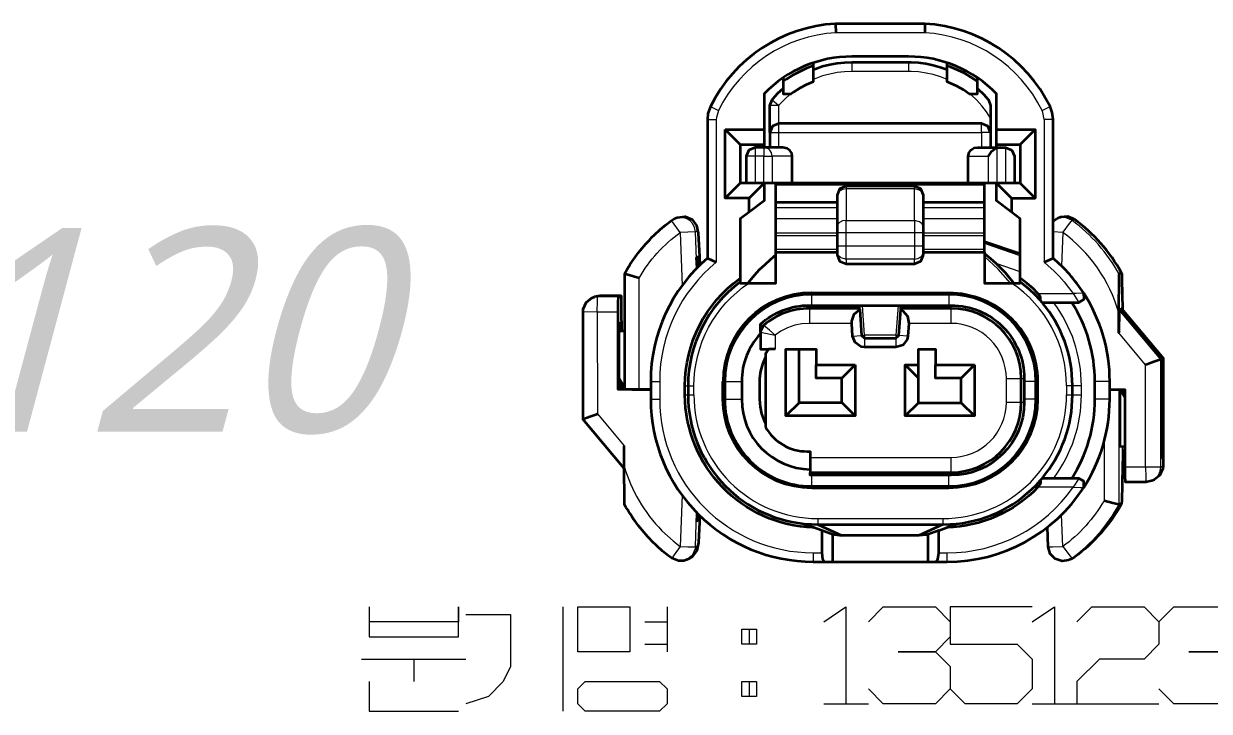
# Model space of a CAD drawing. Header units: millimetres. Extents: x 0 to 174, y 0 to 33.
# Drawn here: x 42.714 to 44.28, y 14.733 to 15.642 of the extents above; entities that cross this region are included whole.
import ezdxf

# ---------------------------------------------------------------- set-up
doc = ezdxf.new("R2010")
doc.units = ezdxf.units.MM
doc.layers.add('PDF_Geomertry', color=7, linetype='Continuous', true_color=0x405f80)
doc.layers.add('PDF_Text', color=7, linetype='Continuous')
doc.styles.add('PDF Lucida Handwriting Italic', font='')
doc.styles.get('PDF Lucida Handwriting Italic').set_extended_font_data('Lucida Handwriting', italic=True)

# ---------------------------------------------------------------- blocks, each defined once
blk = doc.blocks.new('SYM_13512366_056')
at = {"layer": 'PDF_Geomertry', "color": 7, "lineweight": 35}
for points in [[(0.2342, 0.0353), (0.246, 0.0408), (0.246, 0.2238), (0.2447, 0.2333), (0.2419, 0.2411, 0.27033), (0.0767, 0.3504), (-0.0414, 0.3504, 0.269977), (-0.2067, 0.2411), (-0.2099, 0.2319), (-0.2107, 0.2238), (-0.2107, 0.0408), (-0.1989, 0.0353)], [(0.1712, 0.2107), (0.1712, 0.2578, 0.204376), (0.055, 0.3071), (-0.0197, 0.3071, 0.203994), (-0.1358, 0.2578), (-0.1358, 0.2107), (-0.1358, 0.191), (-0.1358, 0.1871)], [(-0.301, 0.0146), (-0.3203, 0.0199, -0.06851), (-0.2843, 0.0679), (-0.2804, 0.0717), (-0.2732, 0.0785), (-0.2657, 0.0847), (-0.2579, 0.0907), (-0.254, 0.0931), (-0.2508, 0.0943)], [(-0.2107, 0.0408, 0.218885), (-0.2856, -0.1219), (-0.2856, -0.1456, 0.414255), (-0.071, -0.3601), (-0.0554, -0.3601)], [(0.0907, -0.3601), (0.1062, -0.3601, 0.255336), (0.2864, -0.2621, 0.143842), (0.3208, -0.1456), (0.3208, -0.1219, 0.145133), (0.2864, -0.0056, 0.071967), (0.246, 0.0408)], [(-0.0832, -0.31), (-0.0704, -0.3149, -0.404826), (-0.2403, -0.1397), (-0.2403, -0.1279, -0.241331), (-0.1674, 0.0143), (-0.1674, 0.0094, 0.236524), (-0.2362, -0.1279), (-0.2362, -0.1397, 0.383854), (-0.0832, -0.31), (-0.0733, -0.3107), (-0.065, -0.311), (0.0176, -0.311), (0.1003, -0.311), (0.1101, -0.3107), (0.1185, -0.31, 0.189013), (0.2288, -0.2529), (0.2314, -0.25)], [(0.2864, -0.2621), (0.2865, -0.2537), (0.2799, -0.25), (0.2314, -0.25, 0.177498), (0.2715, -0.1397), (0.2715, -0.1279, 0.177458), (0.2314, -0.0176), (0.2799, -0.0176), (0.2869, -0.0132), (0.2864, -0.0056)], [(-0.0096, -0.0256), (-0.0761, -0.0256, 0.181642), (-0.1365, -0.0481), (-0.1406, -0.0561), (-0.1406, -0.0569), (-0.1406, -0.0464, -0.186453), (-0.0761, -0.0215), (-0.0099, -0.0215), (-0.006, -0.0215), (0.0413, -0.0215), (0.0451, -0.0215), (0.1114, -0.0215, -0.414592), (0.2078, -0.1181), (0.2078, -0.1496, -0.414171), (0.1114, -0.246), (-0.0749, -0.246), (-0.0749, -0.2421), (0.1114, -0.2421, 0.414136), (0.2039, -0.1496), (0.2039, -0.1181, 0.414118), (0.1114, -0.0256), (0.0449, -0.0256)], [(0.2708, -0.25, 0.141865), (0.3011, -0.1456), (0.3011, -0.1219, 0.141575), (0.2708, -0.0176)], [(-0.1406, -0.0589, 0.18879), (-0.1654, -0.1219), (-0.1654, -0.1456, 0.409313), (-0.0749, -0.2381)], [(-0.1339, -0.1821, 0.275059), (-0.0788, -0.2144), (-0.0749, -0.2144), (-0.0749, -0.2224), (-0.0749, -0.2421)], [(-0.2207, -0.2992), (-0.2226, -0.3346), (-0.2246, -0.3453), (-0.2306, -0.3535), (-0.2351, -0.3564), (-0.2385, -0.3576), (-0.2419, -0.3589), (-0.249, -0.359), (-0.2578, -0.3554), (-0.2622, -0.3522), (-0.2699, -0.346), (-0.2772, -0.3394), (-0.2843, -0.3326, -0.065948), (-0.3201, -0.2846), (-0.3201, -0.2844), (-0.3203, -0.2811), (-0.3206, -0.2339), (-0.3206, -0.2071)], [(0.2288, -0.2529), (0.2294, -0.2546), (0.2292, -0.2569), (0.226, -0.2618, -0.194821), (0.1057, -0.3149), (0.1185, -0.31)], [(0.3365, -0.2832, -0.109634), (0.2742, -0.354), (0.2703, -0.3564), (0.2671, -0.3576), (0.2667, -0.3579), (0.2663, -0.3581), (0.2581, -0.3593), (0.2489, -0.3564), (0.2422, -0.3496), (0.2396, -0.3404), (0.2386, -0.3144)]]:
    blk.add_lwpolyline(points, format="xyb", dxfattribs=at)
for points in [[(-0.0414, 0.3504), (-0.0411, 0.3386)], [(0.0767, 0.3504), (0.0764, 0.3386)], [(-0.071, 0.2988), (-0.071, 0.2947), (-0.071, 0.2736), (-0.08, 0.2697), (-0.0886, 0.2651), (-0.0969, 0.2599), (-0.1004, 0.2574), (-0.1103, 0.2574), (-0.1103, 0.2733), (-0.1103, 0.2746), (-0.1103, 0.2793)], [(0.1062, 0.2894), (0.0969, 0.2928), (0.0875, 0.2954), (0.0779, 0.2974), (0.0681, 0.2986), (0.0583, 0.2993), (0.055, 0.2993), (-0.0197, 0.2993), (-0.0296, 0.2989), (-0.0393, 0.2979), (-0.049, 0.2961), (-0.0586, 0.2938), (-0.0679, 0.2906), (-0.071, 0.2894)], [(0.1457, 0.2793), (0.1457, 0.2746), (0.1456, 0.2733), (0.1456, 0.2574), (0.1357, 0.2574), (0.1276, 0.2629), (0.119, 0.2678), (0.1101, 0.2721), (0.1062, 0.2736), (0.1062, 0.2947), (0.1062, 0.2988)], [(-0.071, 0.2947), (-0.0801, 0.2911), (-0.0892, 0.2871), (-0.0978, 0.2825), (-0.1061, 0.2774), (-0.1103, 0.2746)], [(0.1457, 0.2746), (0.1374, 0.28), (0.1289, 0.2849), (0.12, 0.2892), (0.111, 0.2929), (0.1062, 0.2947)], [(0.1633, 0.2068), (0.1599, 0.2151), (0.1515, 0.2186), (-0.1163, 0.2186), (-0.1246, 0.2151), (-0.1281, 0.2068), (-0.1281, 0.2425), (-0.1253, 0.2501), (-0.1242, 0.2514), (-0.1175, 0.2586), (-0.1103, 0.2653)], [(0.1456, 0.2653), (0.1468, 0.2642), (0.1539, 0.2574), (0.1606, 0.2501), (0.1633, 0.2425), (0.1633, 0.2258), (0.1633, 0.2068), (0.1633, 0.1871)], [(-0.1871, 0.2107), (-0.1358, 0.2107)], [(-0.1281, 0.2068), (-0.1281, 0.1871)], [(0.1712, 0.191), (0.1712, 0.2107), (0.2224, 0.2107)], [(0.2026, 0.191), (0.2224, 0.2107), (0.2224, 0.1201)], [(0.1712, 0.1871), (0.1712, 0.191), (0.2026, 0.191), (0.2026, 0.1399), (0.1712, 0.1399), (0.1604, 0.1399), (0.1465, 0.1399), (-0.1112, 0.1399), (-0.1251, 0.1399), (-0.1358, 0.1399), (-0.1358, 0.1163), (-0.1556, 0.1014), (-0.1556, 0.1201), (-0.1358, 0.1399), (-0.1674, 0.1399)], [(-0.1674, 0.191), (-0.1358, 0.191)], [(-0.0985, 0.1399), (-0.0985, 0.1753), (-0.0993, 0.1794), (-0.1018, 0.1832), (-0.1054, 0.1858), (-0.1111, 0.1871), (-0.1362, 0.1871), (-0.1476, 0.1871), (-0.1561, 0.1836), (-0.1596, 0.1753), (-0.1596, 0.1399)], [(0.1337, 0.1399), (0.1337, 0.1753), (0.135, 0.1804), (0.1378, 0.1839), (0.1418, 0.1863), (0.1464, 0.1871), (0.176, 0.1871), (0.1831, 0.1871), (0.1914, 0.1836), (0.1949, 0.1753), (0.1949, 0.1399)], [(0.176, 0.1871), (0.1715, 0.1864), (0.1638, 0.1808), (0.1604, 0.1753)], [(-0.1674, 0.0094), (-0.1674, 0.0079), (-0.1558, 0.0079), (-0.1201, 0.0079), (-0.1201, 0.0485), (-0.1201, 0.0524), (-0.1201, 0.0701), (-0.1201, 0.074), (-0.1201, 0.0926), (-0.1201, 0.1071), (-0.1201, 0.1142), (-0.1201, 0.1372), (-0.1201, 0.1399)], [(0.0747, 0.0485), (0.1554, 0.0485), (0.1554, 0.0524), (0.1554, 0.0701), (0.1554, 0.074), (0.1554, 0.0926), (0.1554, 0.1071), (0.1554, 0.1142), (0.1554, 0.1372), (0.1554, 0.1399)], [(0.1908, 0.1201), (0.1908, 0.1014), (0.1712, 0.1163), (0.1712, 0.1399), (0.1908, 0.1201), (0.2224, 0.1201), (0.2026, 0.1399)], [(-0.1556, 0.1201), (-0.1871, 0.1201)], [(-0.0394, 0.1142), (-0.1201, 0.1142)], [(0.1554, 0.1142), (0.0747, 0.1142)], [(-0.2507, 0.0944), (-0.24, 0.0957), (-0.2307, 0.0917), (-0.2249, 0.0838), (-0.2228, 0.074), (-0.221, 0.0429), (-0.2206, 0.0318)], [(-0.1556, 0.1014), (-0.1674, 0.0926), (-0.1674, 0.0143)], [(0.1554, 0.0485), (0.1554, 0.0079), (0.1911, 0.0079), (0.2026, 0.0079), (0.2026, 0.0094), (0.2026, 0.0143), (0.2026, 0.0926), (0.1908, 0.1014)], [(0.274, 0.0921), (0.2653, 0.0957), (0.2557, 0.0949), (0.2547, 0.0943), (0.2514, 0.0931)], [(0.2511, 0.0929), (0.246, 0.0894)], [(-0.1201, 0.0485), (-0.0394, 0.0485)], [(0.2026, 0.0463), (0.1554, 0.0625)], [(-0.2243, 0.0281), (-0.2249, 0.0415), (-0.224, 0.0419), (-0.2249, 0.0413)], [(-0.2235, 0.0289), (-0.224, 0.0419)], [(-0.2212, 0.0311), (-0.2217, 0.0429), (-0.2224, 0.0425), (-0.2231, 0.0419)], [(-0.2225, 0.0299), (-0.2231, 0.0424), (-0.2217, 0.0429)], [(-0.1201, 0.045), (-0.1278, 0.0388), (-0.135, 0.0322), (-0.1421, 0.0253), (-0.1487, 0.0181), (-0.1551, 0.0106), (-0.1572, 0.0079)], [(0.194, 0.0079), (0.1829, 0.0213), (0.1707, 0.0336), (0.1635, 0.0401), (0.1558, 0.0465), (0.1554, 0.0468)], [(-0.3203, 0.0199), (-0.3203, -0.1324), (-0.3104, -0.1325), (-0.301, -0.1325), (-0.2856, -0.1325), (-0.3285, -0.1325), (-0.3285, -0.0304), (-0.3285, -0.0303), (-0.3285, -0.0162), (-0.3283, -0.0118), (-0.3282, -0.0107), (-0.3282, -0.0104), (-0.3282, -0.0104), (-0.3282, -0.0103), (-0.3282, -0.0103), (-0.3282, -0.0103), (-0.3247, -0.0089), (-0.3246, -0.0103), (-0.3244, -0.0146), (-0.3244, -0.0285), (-0.3243, -0.0551)], [(0.3889, -0.0928), (0.3338, -0.0271), (0.3332, -0.0274), (0.3332, -0.0275), (0.3331, -0.0289), (0.3328, -0.0579), (0.3328, -0.0312), (0.3331, 0.0175), (0.3332, 0.0196), (0.3332, 0.0199), (0.3364, 0.0213), (0.3365, 0.0211), (0.3365, 0.021), (0.3367, 0.0199), (0.3369, 0.0126), (0.3375, -0.0267), (0.3375, -0.0271)], [(0.2314, -0.0176), (0.2288, -0.0146), (0.2293, -0.0136), (0.2293, -0.0114), (0.2288, -0.0096), (0.226, -0.0058), (0.219, 0.001), (0.2115, 0.0075), (0.2038, 0.0135), (0.2026, 0.0143)], [(0.2288, -0.0146), (0.2221, -0.0075), (0.215, -0.0007), (0.2075, 0.0057), (0.2026, 0.0094)], [(-0.3601, -0.0106), (-0.3635, -0.0119), (-0.3636, -0.0121), (-0.3639, -0.0121), (-0.3714, -0.0181), (-0.3751, -0.0268), (-0.3754, -0.03), (-0.3753, -0.1718)], [(-0.3247, -0.0089), (-0.3524, -0.0089), (-0.3599, -0.0104)], [(0.054, -0.0621), (0.0532, -0.0665), (0.0474, -0.0739), (0.0383, -0.0767), (-0.0031, -0.0767), (-0.0075, -0.0761), (-0.0154, -0.0708), (-0.0188, -0.0621), (-0.02, -0.0453), (-0.02, -0.0422), (-0.0168, -0.0332), (-0.0094, -0.0272), (-0.0071, -0.0612), (-0.0031, -0.0649), (0.0383, -0.0649), (0.0424, -0.0612), (0.0449, -0.0272), (0.0449, -0.0256), (0.0451, -0.0215)], [(-0.0094, -0.0272), (-0.0096, -0.0256), (-0.0099, -0.0215)], [(0.0449, -0.0272), (0.0475, -0.0286), (0.0536, -0.0358), (0.0553, -0.0453), (0.0542, -0.0621)], [(0.3358, -0.0294), (0.336, -0.0261), (0.3365, -0.0258), (0.3917, -0.0915)], [(-0.3203, -0.1319), (-0.3272, -0.1319), (-0.3272, -0.0454), (-0.3256, -0.0447), (-0.3256, -0.0551)], [(-0.3203, -0.0556), (-0.3272, -0.055)], [(-0.3203, -0.0561), (-0.3272, -0.0556)], [(-0.3204, -0.0556), (-0.3203, -0.0551)], [(-0.1406, -0.0569), (-0.1406, -0.0794), (-0.13, -0.0794)], [(-0.1339, -0.09), (-0.1379, -0.099), (-0.1404, -0.1085), (-0.1417, -0.1182), (-0.1418, -0.1219), (-0.1418, -0.1456), (-0.1411, -0.1554), (-0.139, -0.165), (-0.1356, -0.1742), (-0.1339, -0.1776)], [(-0.121, -0.0794), (-0.13, -0.0794), (-0.1339, -0.0856), (-0.1339, -0.1819)], [(-0.0893, -0.1501), (-0.0893, -0.0794)], [(0.3883, -0.0929), (0.379, -0.0962), (0.3697, -0.0996), (0.3682, -0.1001)], [(0.3764, -0.2528), (0.3797, -0.2514), (0.3799, -0.2512), (0.3801, -0.2512), (0.3876, -0.2453), (0.3914, -0.2365), (0.3917, -0.2333), (0.3917, -0.0915), (0.3911, -0.0918), (0.3889, -0.0926)], [(0.3883, -0.0931), (0.3889, -0.0928), (0.3889, -0.2229), (0.3911, -0.2219), (0.3889, -0.2218)], [(-0.0329, -0.1501), (-0.0329, -0.1176), (-0.0668, -0.1176), (-0.0668, -0.1)], [(-0.0329, -0.1176), (-0.0153, -0.1)], [(0.0682, -0.1176), (0.0506, -0.1)], [(0.0682, -0.1501), (0.0682, -0.1176), (0.0682, -0.1)], [(0.1246, -0.1501), (0.1246, -0.1176), (0.0907, -0.1176), (0.0907, -0.1)], [(0.1246, -0.1176), (0.1422, -0.1)], [(-0.3272, -0.1179), (-0.3203, -0.13)], [(-0.3256, -0.1208), (-0.3256, -0.1312), (-0.3203, -0.1312)], [(-0.3243, -0.1229), (-0.3243, -0.1308), (-0.3203, -0.1308)], [(-0.3272, -0.1319), (-0.3285, -0.1325)], [(-0.3256, -0.1312), (-0.3243, -0.1308)], [(-0.32, -0.1304), (-0.3219, -0.1304), (-0.3243, -0.1304), (-0.3221, -0.1304), (-0.3201, -0.1304)], [(0.3208, -0.1325), (0.3407, -0.1325), (0.3407, -0.2347), (0.3408, -0.2487), (0.341, -0.2529), (0.3411, -0.2544), (0.3686, -0.2544), (0.3761, -0.2529)], [(0.3343, -0.1325), (0.3343, -0.2075), (0.3407, -0.2081)], [(0.3407, -0.1429), (0.3346, -0.1325)], [(0.3407, -0.1404), (0.3361, -0.1325)], [(-0.0153, -0.1676), (-0.0328, -0.1501), (-0.0894, -0.1501), (-0.1069, -0.1676)], [(0.0506, -0.1676), (0.0681, -0.1501), (0.1247, -0.1501), (0.1422, -0.1676)], [(-0.3206, -0.2369), (-0.3753, -0.1718), (-0.366, -0.1685), (-0.3568, -0.1651), (-0.356, -0.1649)], [(0.3407, -0.2089), (0.3383, -0.2183), (0.3381, -0.2221), (0.3375, -0.2319), (0.3375, -0.2344), (0.3368, -0.2803), (0.3365, -0.2828), (0.3365, -0.2831), (0.3365, -0.2832), (0.3332, -0.2846), (0.3332, -0.2846), (0.3329, -0.2846), (0.3247, -0.2826), (0.3132, -0.2797)], [(0.3407, -0.2092), (0.3404, -0.2096)], [(-0.2244, -0.2956), (-0.2249, -0.306), (-0.2239, -0.3056), (-0.2236, -0.2964)], [(-0.2215, -0.3046), (-0.2229, -0.3051), (-0.2226, -0.2974)], [(-0.2247, -0.3049), (-0.2239, -0.3056)], [(-0.2229, -0.3036), (-0.2222, -0.304), (-0.2215, -0.3046), (-0.2214, -0.2986)], [(-0.065, -0.311), (-0.0332, -0.3253)], [(0.1003, -0.311), (0.0685, -0.3253)], [(-0.0597, -0.3189), (-0.0704, -0.3149)], [(-0.0453, -0.3243), (-0.0597, -0.3189), (-0.0597, -0.3483), (-0.0585, -0.3567), (-0.0571, -0.3593), (-0.0554, -0.3601), (-0.0453, -0.3601)], [(0.0807, -0.3243), (0.0783, -0.3246), (0.0685, -0.3253), (0.0176, -0.3253), (-0.0332, -0.3253), (-0.0356, -0.3253), (-0.0453, -0.3243), (-0.0453, -0.3601), (0.0807, -0.3601)], [(0.095, -0.3189), (0.0807, -0.3243), (0.0807, -0.3601), (0.0907, -0.3601), (0.0911, -0.3601), (0.0915, -0.36), (0.0924, -0.3593), (0.0938, -0.3567), (0.095, -0.3483), (0.095, -0.3189), (0.1057, -0.3149)]]:
    blk.add_lwpolyline(points, dxfattribs=at)
at = {"layer": 'PDF_Geomertry', "color": 7, "lineweight": 13}
for points in [[(0.2342, 0.2238), (0.2325, 0.2332), (0.2314, 0.2358, 0.269757), (0.0764, 0.3386), (-0.0411, 0.3386, 0.270278), (-0.196, 0.2358)], [(-0.2067, 0.2411), (-0.196, 0.2358), (-0.1987, 0.2265), (-0.1989, 0.2238), (-0.1989, 0.0353, 0.225926), (-0.2737, -0.1219)], [(0.3332, 0.0199, 0.106229), (0.2708, 0.0908), (0.2621, 0.0944), (0.2525, 0.0935), (0.2514, 0.0931)], [(-0.301, -0.1325), (-0.301, 0.0146, -0.101208), (-0.2467, 0.0749), (-0.244, 0.0049)], [(0.3328, -0.0312, 0.16542), (0.2587, 0.0749), (0.2571, 0.0306)], [(-0.2403, -0.1279), (-0.2362, -0.1279), (-0.2285, -0.1279, -0.250738), (-0.1558, 0.0079)], [(-0.0729, -0.0215), (-0.0729, -0.0079, 0.412957), (-0.1869, -0.1219), (-0.1654, -0.1219)], [(0.1082, -0.0039, -0.415069), (0.2263, -0.1219), (0.2243, -0.1219), (0.2222, -0.1219, 0.414172), (0.1082, -0.0079), (0.1082, -0.0215)], [(0.2465, -0.25, 0.162833), (0.2833, -0.1397), (0.2833, -0.1279, 0.162076), (0.2465, -0.0176)], [(-0.0749, -0.2224), (0.1114, -0.2224, 0.41259), (0.1842, -0.1496), (0.1842, -0.1181, 0.41455), (0.1114, -0.0453), (0.0553, -0.0453)], [(-0.2285, -0.1397, 0.414363), (-0.065, -0.3031), (-0.065, -0.311)], [(0.2396, -0.3404), (0.2396, -0.3404), (0.2396, -0.3404), (0.2396, -0.3404), (0.2397, -0.3404), (0.24, -0.3404), (0.2411, -0.3404), (0.2453, -0.3404), (0.2589, -0.34), (0.2686, -0.3528), (0.2708, -0.3554), (0.2708, -0.3554), (0.271, -0.3554, 0.108685), (0.3332, -0.2846), (0.3332, -0.1324)], [(-0.2856, -0.1456), (-0.2737, -0.1456, 0.413762), (-0.071, -0.3483), (-0.071, -0.3601)], [(-0.0729, -0.2637, -0.414191), (-0.191, -0.1456), (-0.189, -0.1456), (-0.1869, -0.1456, 0.41541), (-0.0729, -0.2596), (-0.0729, -0.246)], [(0.2263, -0.1456, -0.414206), (0.1082, -0.2637), (0.1082, -0.2618), (0.1082, -0.2596, 0.414187), (0.2222, -0.1456), (0.2078, -0.1456)], [(0.3132, -0.2025), (0.3132, -0.2797, -0.101192), (0.2589, -0.34), (0.2572, -0.2981)], [(-0.3206, -0.2339, 0.123918), (-0.2707, -0.3192), (-0.2636, -0.326), (-0.2561, -0.3325), (-0.2485, -0.3386), (-0.2465, -0.34), (-0.2547, -0.351), (-0.2578, -0.3554)], [(0.1062, -0.3601), (0.1062, -0.3483, 0.245661), (0.2724, -0.2618)]]:
    blk.add_lwpolyline(points, format="xyb", dxfattribs=at)
for points in [[(-0.0197, 0.2993), (-0.0197, 0.2875)], [(0.055, 0.2993), (0.055, 0.2875)], [(0.1062, 0.2767), (0.0971, 0.2803), (0.0876, 0.2832), (0.0781, 0.2853), (0.0683, 0.2868), (0.0586, 0.2874), (0.055, 0.2875), (-0.0197, 0.2875), (-0.0296, 0.2871), (-0.0393, 0.286), (-0.049, 0.284), (-0.0585, 0.2814), (-0.0676, 0.2779), (-0.071, 0.2767)], [(-0.1253, 0.2501), (-0.1163, 0.2425), (-0.1153, 0.2436), (-0.1086, 0.2507), (-0.1014, 0.2574)], [(0.1633, 0.2258), (0.1579, 0.2342), (0.1519, 0.2419), (0.1454, 0.2493), (0.1383, 0.2561), (0.1367, 0.2574)], [(-0.1281, 0.2068), (-0.1163, 0.2068), (-0.1163, 0.2186), (-0.1163, 0.2425), (-0.1281, 0.2425)], [(0.2314, 0.236), (0.2419, 0.2411)], [(-0.1989, 0.2236), (-0.2107, 0.2236)], [(0.246, 0.2238), (0.2342, 0.2238), (0.2342, 0.0353), (0.2396, 0.0307), (0.2469, 0.024), (0.2538, 0.0171), (0.2604, 0.0097), (0.2665, 0.0021), (0.2724, -0.0058), (0.2799, -0.0176)], [(-0.1163, 0.1871), (-0.1163, 0.2068), (0.1515, 0.2068), (0.1515, 0.1871)], [(0.1633, 0.2068), (0.1515, 0.2068), (0.1515, 0.2186)], [(-0.1476, 0.1871), (-0.1476, 0.1753), (-0.1596, 0.1753)], [(-0.1362, 0.1399), (-0.1362, 0.1753), (-0.1476, 0.1753), (-0.1476, 0.1399)], [(-0.0985, 0.1753), (-0.1251, 0.1753), (-0.1251, 0.1399)], [(0.1337, 0.1753), (0.1604, 0.1753), (0.1604, 0.1399)], [(0.1715, 0.1863), (0.1715, 0.1399)], [(0.1831, 0.1871), (0.1831, 0.1399)], [(0.1554, 0.1372), (-0.1201, 0.1372)], [(-0.0276, 0.1358), (-0.0276, 0.1322), (-0.0321, 0.1314), (-0.036, 0.1293), (-0.0375, 0.1279), (-0.0386, 0.1263), (-0.0394, 0.1226)], [(0.0747, 0.1226), (0.0744, 0.1244), (0.0739, 0.1261), (0.0728, 0.1278), (0.0696, 0.1306), (0.0629, 0.1322), (0.0629, 0.1358)], [(-0.2507, 0.0944), (-0.2418, 0.096), (-0.2326, 0.0931), (-0.226, 0.0861), (-0.2233, 0.0769), (-0.2265, 0.0757), (-0.2276, 0.0813), (-0.2301, 0.0863), (-0.234, 0.0904), (-0.2389, 0.0932), (-0.2444, 0.0944), (-0.254, 0.0931)], [(-0.0394, 0.1071), (-0.1201, 0.1071)], [(0.1554, 0.1071), (0.0747, 0.1071)], [(0.274, 0.0921), (0.2653, 0.0957), (0.2557, 0.0949), (0.2547, 0.0944)], [(-0.2247, 0.0276), (-0.2265, 0.0757), (-0.2467, 0.0749), (-0.2567, 0.0889), (-0.2578, 0.0906), (-0.2579, 0.0907)], [(-0.0394, 0.0926), (-0.1201, 0.0926)], [(-0.0394, 0.0746), (-0.0276, 0.0746), (-0.0276, 0.0906), (-0.0321, 0.0899), (-0.036, 0.0878), (-0.0375, 0.0864), (-0.0386, 0.0847), (-0.0394, 0.081)], [(0.0747, 0.081), (0.0744, 0.0828), (0.0739, 0.0846), (0.0728, 0.0863), (0.0696, 0.0889), (0.0629, 0.0906), (0.0629, 0.0746), (0.0747, 0.0746)], [(0.1554, 0.0926), (0.0747, 0.0926)], [(0.3364, 0.0213), (0.3267, 0.0372), (0.3157, 0.0522), (0.3033, 0.0663), (0.29, 0.0793), (0.274, 0.0921), (0.2708, 0.0907), (0.2708, 0.0907), (0.2708, 0.0907), (0.2706, 0.0906), (0.2699, 0.0897), (0.2674, 0.0864), (0.259, 0.0753), (0.2587, 0.0749), (0.246, 0.0754)], [(-0.2233, 0.0769), (-0.2233, 0.0769), (-0.2232, 0.0768), (-0.2232, 0.0765), (-0.2228, 0.0722), (-0.2206, 0.0318)], [(-0.0394, 0.074), (-0.1201, 0.074)], [(-0.0394, 0.0701), (-0.1201, 0.0701)], [(0.1554, 0.074), (0.0747, 0.074)], [(0.1554, 0.0701), (0.0747, 0.0701)], [(-0.0394, 0.0524), (-0.1201, 0.0524)], [(-0.0394, 0.0497), (-0.0382, 0.0451), (-0.0346, 0.0415), (-0.0276, 0.0396), (-0.0276, 0.0565), (-0.0394, 0.0565)], [(0.0747, 0.0565), (0.0629, 0.0565), (0.0629, 0.0396), (0.0675, 0.0404), (0.0712, 0.0425), (0.0728, 0.0442), (0.0747, 0.0497)], [(0.1554, 0.0524), (0.0747, 0.0524)], [(0.2026, 0.0463), (0.1554, 0.0625)], [(0.2026, 0.0438), (0.1554, 0.06)], [(0.0629, 0.0335), (0.0629, 0.0396), (-0.0276, 0.0396), (-0.0276, 0.0335)], [(0.1896, 0.0079), (0.1735, 0.0263), (0.1554, 0.0428)], [(0.2026, 0.0226), (0.1707, 0.0336)], [(-0.1222, 0.0079), (-0.1201, 0.0085)], [(-0.3561, -0.0304), (-0.3561, -0.0303), (-0.356, -0.0162), (-0.3558, -0.0118), (-0.3558, -0.0107), (-0.3557, -0.0104), (-0.3557, -0.0104), (-0.3557, -0.0103), (-0.3557, -0.0103), (-0.3596, -0.0107), (-0.3635, -0.0119)], [(-0.3524, -0.0089), (-0.3561, -0.0093), (-0.3599, -0.0104)], [(-0.3282, -0.0103), (-0.3557, -0.0103), (-0.3524, -0.0089), (-0.3247, -0.0089)], [(0.226, -0.0058), (0.2724, -0.0058)], [(0.2864, -0.0056), (0.2765, -0.0057), (0.2725, -0.0058)], [(-0.3563, -0.0304), (-0.375, -0.0301), (-0.3753, -0.03), (-0.3754, -0.03)], [(-0.3285, -0.0304), (-0.3561, -0.0304), (-0.356, -0.1649), (-0.3206, -0.2071)], [(-0.0761, -0.0256), (-0.0761, -0.0215)], [(-0.076, -0.0256), (-0.076, -0.0453)], [(0.0413, -0.0215), (0.0383, -0.061), (-0.0031, -0.061), (-0.006, -0.0215)], [(0.1114, -0.0453), (0.1114, -0.0256), (0.1114, -0.0215)], [(0.3683, -0.2347), (0.3883, -0.2347), (0.3883, -0.0931), (0.3332, -0.0274)], [(0.3338, -0.0271), (0.3889, -0.0928), (0.3889, -0.2229)], [(0.3911, -0.2219), (0.3911, -0.0918), (0.336, -0.0261)], [(0.3365, -0.0258), (0.3917, -0.0915), (0.3917, -0.2333)], [(0.3375, -0.0267), (0.3375, -0.0271)], [(-0.1406, -0.0464), (-0.1379, -0.0494)], [(-0.02, -0.0453), (-0.0761, -0.0453), (-0.0858, -0.0458), (-0.0954, -0.0479), (-0.1047, -0.0511), (-0.1135, -0.0556), (-0.121, -0.0607), (-0.121, -0.0794)], [(-0.1406, -0.0569), (-0.121, -0.0607), (-0.1285, -0.0543), (-0.1362, -0.0483), (-0.1365, -0.0481)], [(-0.0188, -0.0621), (-0.0071, -0.0612), (-0.0031, -0.061), (-0.0031, -0.0649), (-0.0031, -0.0767)], [(0.0542, -0.0621), (0.0424, -0.0612), (0.0383, -0.061), (0.0383, -0.0649), (0.0383, -0.0767)], [(0.3407, -0.2347), (0.3682, -0.2347), (0.3682, -0.1001), (0.3328, -0.0579)], [(-0.2856, -0.1219), (-0.2737, -0.1219), (-0.2737, -0.1456)], [(-0.191, -0.1456), (-0.191, -0.1219), (-0.189, -0.1219), (-0.1869, -0.1219), (-0.1869, -0.1456), (-0.1654, -0.1456)], [(0.1842, -0.1181), (0.2039, -0.1181), (0.2078, -0.1181)], [(0.2263, -0.1219), (0.2263, -0.1456), (0.2243, -0.1456), (0.2222, -0.1456), (0.2222, -0.1219), (0.2078, -0.1219)], [(0.3208, -0.1219), (0.3011, -0.1219)], [(-0.2403, -0.1397), (-0.2362, -0.1397), (-0.2285, -0.1397), (-0.2285, -0.1279)], [(0.2833, -0.1279), (0.2715, -0.1279), (0.2638, -0.1279), (0.2638, -0.1397), (0.2715, -0.1397), (0.2833, -0.1397)], [(0.3375, -0.1349), (0.3375, -0.1325)], [(0.1842, -0.1496), (0.2039, -0.1496), (0.2078, -0.1496)], [(0.3208, -0.1456), (0.3011, -0.1456)], [(0.3375, -0.2344), (0.3375, -0.2078)], [(0.3407, -0.2092), (0.3404, -0.2096)], [(0.1113, -0.2421), (0.1114, -0.2224)], [(0.3682, -0.2347), (0.3683, -0.2487), (0.3685, -0.2529), (0.3686, -0.2544)], [(0.3764, -0.2528), (0.3813, -0.2499), (0.385, -0.2457), (0.3874, -0.2406), (0.3883, -0.2347), (0.3917, -0.2333), (0.3908, -0.2389), (0.3885, -0.2439), (0.3849, -0.2482), (0.3801, -0.2512)], [(0.1082, -0.2637), (-0.0729, -0.2637), (-0.0729, -0.2618), (-0.0729, -0.2596), (0.1082, -0.2596), (0.1082, -0.246)], [(0.1114, -0.2421), (0.1114, -0.246)], [(0.2799, -0.25), (0.2724, -0.2618), (0.226, -0.2618)], [(0.2725, -0.2618), (0.2822, -0.2621), (0.2864, -0.2621)], [(-0.244, -0.2724), (-0.2465, -0.34), (-0.2367, -0.3403), (-0.2292, -0.3404), (-0.2265, -0.3404), (-0.2268, -0.3432), (-0.2308, -0.3519), (-0.2385, -0.3578)], [(-0.2207, -0.2992), (-0.2228, -0.3349), (-0.2231, -0.3385), (-0.2232, -0.3389), (-0.2233, -0.339), (-0.2265, -0.3403), (-0.2249, -0.2951)], [(0.2742, -0.354), (0.2888, -0.3424), (0.3022, -0.3296), (0.3146, -0.3156), (0.3257, -0.3007), (0.3365, -0.2832)], [(-0.065, -0.3031), (0.1003, -0.3031), (0.1003, -0.311)], [(-0.2351, -0.3564), (-0.2276, -0.3506), (-0.2236, -0.3419), (-0.2233, -0.339)], [(-0.071, -0.3483), (-0.0597, -0.3483)], [(0.095, -0.3483), (0.1062, -0.3483)], [(0.2671, -0.3576), (0.269, -0.3567), (0.271, -0.3554), (0.2742, -0.354), (0.2703, -0.3564)]]:
    blk.add_lwpolyline(points, dxfattribs=at)
at = {"layer": 'PDF_Geomertry', "color": 7, "lineweight": 35}
for points in [[(-0.1871, 0.2107), (-0.1674, 0.191), (-0.1674, 0.1399), (-0.1871, 0.1201)], [(0.0747, 0.0453), (0.0747, 0.0497), (0.0747, 0.0565), (0.0747, 0.0746), (0.0747, 0.081), (0.0747, 0.1226), (0.0747, 0.124), (0.0712, 0.1325), (0.0629, 0.1358), (-0.0276, 0.1358), (-0.036, 0.1324), (-0.0394, 0.124), (-0.0394, 0.1226), (-0.0394, 0.081), (-0.0394, 0.0746), (-0.0394, 0.0565), (-0.0394, 0.0497), (-0.0394, 0.0453), (-0.036, 0.0369), (-0.0276, 0.0335), (0.0629, 0.0335), (0.0712, 0.0369)], [(-0.0153, -0.1), (-0.0153, -0.1676), (-0.1069, -0.1676), (-0.1069, -0.0794), (-0.0668, -0.0794), (-0.0668, -0.1)], [(0.1422, -0.1), (0.1422, -0.1676), (0.0506, -0.1676), (0.0506, -0.1), (0.0682, -0.1), (0.0682, -0.0794), (0.0907, -0.0794), (0.0907, -0.1)]]:
    blk.add_lwpolyline(points, close=True, dxfattribs=at)
at = {"layer": 'PDF_Geomertry', "color": 7, "lineweight": 13}
for points in [[(-0.1362, 0.1753), (-0.1251, 0.1753), (-0.126, 0.1797), (-0.1283, 0.1835), (-0.13, 0.185), (-0.1362, 0.1871)], [(0.0629, 0.0906), (0.0629, 0.1322), (-0.0276, 0.1322), (-0.0276, 0.0906)], [(-0.0276, 0.0746), (0.0629, 0.0746), (0.0629, 0.0565), (-0.0276, 0.0565)], [(0.1082, -0.0079), (-0.0729, -0.0079), (-0.0729, -0.0058), (-0.0729, -0.0039), (0.1082, -0.0039), (0.1082, -0.0058)]]:
    blk.add_lwpolyline(points, close=True, dxfattribs=at)
at = {"layer": 'PDF_Geomertry', "color": 7, "lineweight": 35}
blk.add_lwpolyline([(-0.189, -0.1219), (-0.189, -0.1456, 0.414623), (-0.0729, -0.2618), (0.1082, -0.2618, 0.414589), (0.2243, -0.1456), (0.2243, -0.1219, 0.414264), (0.1082, -0.0058), (-0.0729, -0.0058, 0.413047)], format="xyb", close=True, dxfattribs=at)
blk.add_arc((0.1441, -0.0849), 0.2197, 28.9061, 53.688, dxfattribs=at)
at = {"layer": 'PDF_Geomertry', "color": 7, "lineweight": 13}
for centre, radius, start, end in [((0.1003, -0.128), 0.1634, 0.0147, 56.2576), ((-0.0728, -0.122), 0.1181, 90.0344, 179.9656), ((0.1004, -0.1397), 0.1634, 269.9603, 359.9916)]:
    blk.add_arc(centre, radius, start, end, dxfattribs=at)

msp = doc.modelspace()

# ---------------------------------------------------------------- linework, layer by layer
at = {"layer": 'PDF_Geomertry', "color": 7, "lineweight": 13}
for points in [[(43.1703, 14.8714), (43.1703, 14.8319), (43.2883, 14.8319), (43.2883, 14.8714), (43.2883, 14.8517), (43.1703, 14.8517)], [(43.4261, 14.8714), (43.4261, 14.7335)], [(43.5639, 14.8714), (43.5639, 14.8122)], [(43.7707, 14.8517), (43.8001, 14.8714), (43.8001, 14.7433)], [(43.8297, 14.8517), (43.8493, 14.8714), (43.9183, 14.8714), (43.9379, 14.8517), (43.9379, 14.8319), (43.9183, 14.8122), (43.869, 14.8122), (43.9183, 14.8122), (43.9379, 14.7926), (43.9379, 14.7631), (43.9183, 14.7433), (43.8493, 14.7433), (43.8297, 14.7631)], [(44.0463, 14.8714), (43.9379, 14.8714), (43.9379, 14.8221), (44.0265, 14.8221), (44.0463, 14.8024), (44.0463, 14.7631), (44.0265, 14.7433), (43.9576, 14.7433), (43.9379, 14.7631)], [(44.0463, 14.8517), (44.0757, 14.8714), (44.0757, 14.7433)], [(44.1053, 14.8517), (44.125, 14.8714), (44.1939, 14.8714), (44.2136, 14.8517), (44.2136, 14.8221), (44.1939, 14.8024), (44.1349, 14.8024), (44.1053, 14.7729), (44.1053, 14.7433), (44.2136, 14.7433)], [(44.2136, 14.8517), (44.2332, 14.8714), (44.3021, 14.8714), (44.3218, 14.8517), (44.3218, 14.8319), (44.3021, 14.8122), (44.2529, 14.8122), (44.3021, 14.8122), (44.3218, 14.7926), (44.3218, 14.7631), (44.3021, 14.7433), (44.2332, 14.7433), (44.2136, 14.7631)], [(43.2982, 14.8615), (43.3572, 14.8615), (43.3572, 14.8221), (43.3572, 14.7926), (43.3474, 14.7729), (43.3278, 14.7532), (43.2982, 14.7433)], [(43.5344, 14.8517), (43.5639, 14.8517)], [(43.6722, 14.8418), (43.6722, 14.8221)], [(43.5344, 14.8221), (43.5639, 14.8221)], [(43.1604, 14.8024), (43.2982, 14.8024)], [(43.2293, 14.8024), (43.2293, 14.7729)], [(43.1703, 14.7729), (43.1703, 14.7335), (43.2883, 14.7335)], [(43.6722, 14.7729), (43.6722, 14.7532)], [(43.7707, 14.7433), (43.8297, 14.7433)], [(44.0463, 14.7433), (44.1053, 14.7433)]]:
    msp.add_lwpolyline(points, dxfattribs=at)
for points in [[(43.4458, 14.8714), (43.5147, 14.8714), (43.5147, 14.8122), (43.4458, 14.8122), (43.4458, 14.8714)], [(43.6624, 14.8418), (43.6821, 14.8418), (43.6821, 14.8221), (43.6624, 14.8221), (43.6624, 14.8418)], [(43.4557, 14.7729), (43.554, 14.7729), (43.5639, 14.7631), (43.5639, 14.7433), (43.554, 14.7335), (43.4557, 14.7335), (43.4458, 14.7433), (43.4458, 14.7631), (43.4557, 14.7729)], [(43.6624, 14.7729), (43.6821, 14.7729), (43.6821, 14.7532), (43.6624, 14.7532), (43.6624, 14.7729)]]:
    msp.add_lwpolyline(points, close=True, dxfattribs=at)

# ---------------------------------------------------------------- block references
msp.add_blockref('SYM_13512366_056', (43.8278, 15.2911))

# ---------------------------------------------------------------- texts
at = {"layer": 'PDF_Text', "insert": (42.5939, 15.0988), "char_height": 0.26906, "attachment_point": 7, "style": 'PDF Lucida Handwriting Italic'}
msp.add_mtext('120', dxfattribs=at)

doc.saveas('drawing.dxf')
